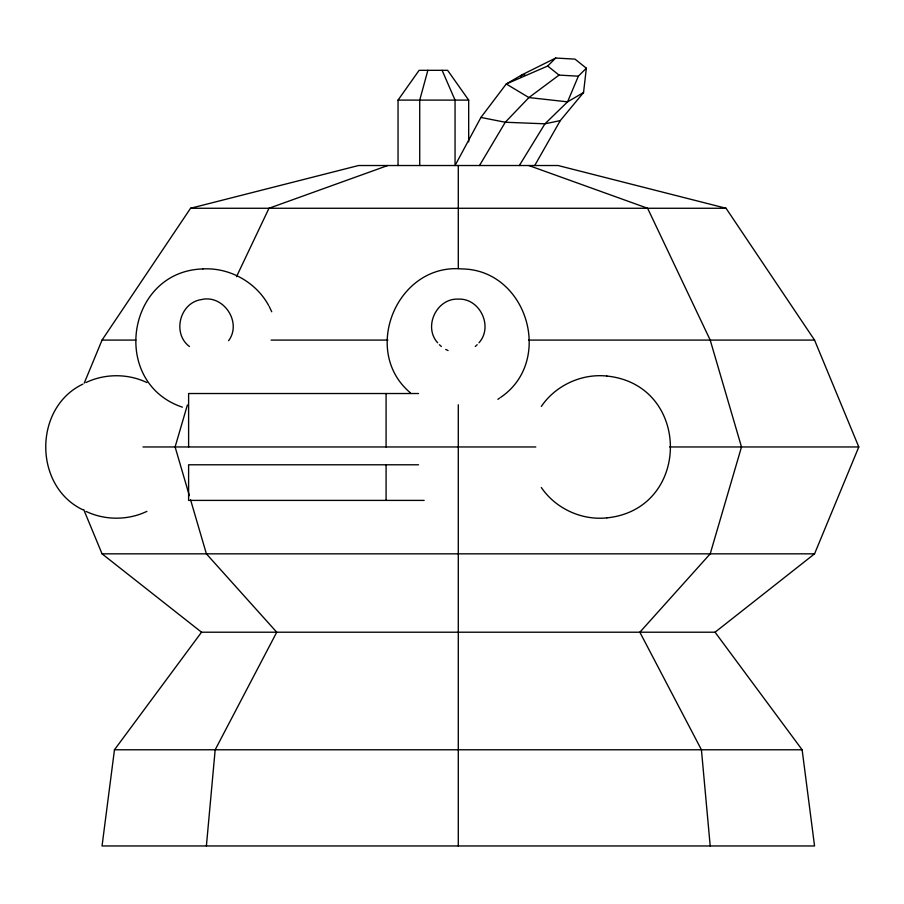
<?xml version="1.0" encoding="UTF-8"?>
<svg xmlns="http://www.w3.org/2000/svg" width="904" height="904" viewBox="0 0 904 904"><rect width="100%" height="100%" fill="white"/><g stroke="black" fill="none" stroke-linecap="round" stroke-linejoin="round"><path stroke-width="1.36" d="M206.394 845.963L215.175 749.778L276.737 632.212L206.394 553.836L190.552 499.731M534.716 165.522L560.277 120.605L583.543 92.547L586.346 68.195L575.012 59.122L555.689 58.037L522.229 74.682L506.251 83.982L480.917 117.452L455.051 165.522L455.051 100.107L442.112 70.32M201.535 632.212L114.469 749.778L102.05 845.963L814.549 845.963L802.13 749.778L715.064 632.212L201.535 632.212L102.05 553.836L83.699 509.528M427.863 70.32L419.727 100.107L419.727 165.522M187.377 405.026L175.105 446.96L189.365 495.663M84.241 383.104L102.05 340.085L190.563 208.27L358.549 165.522L558.05 165.522L726.036 208.27L814.549 340.085L858.8 446.96L814.549 553.836L715.064 632.212M586.346 68.195L578.357 76.185L567.565 101.847L544.954 123.814L519.337 165.522M236.486 276.714L268.985 208.27L387.759 165.522M479.504 165.522L505.279 122.243L528.919 97.564L559.034 75.1L578.357 76.185M228.61 340.684C242.306 322.321 223.378 294.003 201.174 299.631C179.715 302.806 172.009 333.576 189.444 346.492M520.693 77.01L522.229 74.682L524.987 74.998M541.327 406.427C555.553 385.409 581.656 373.363 606.878 376.053M398.042 165.522L398.042 100.107L419.117 70.32L447.616 70.32L468.679 100.107L468.679 141.86M478.95 342.786C493.527 326.717 479.967 298.049 458.294 299.122C436.632 298.049 423.072 326.717 437.649 342.786M583.543 92.547L567.565 101.847L528.919 97.564L506.251 83.982L547.7 66.026L555.689 58.037M475.255 346.492L477.188 344.729M500.748 397.319C554.48 360.696 526.817 269.505 461.786 268.929C397.025 263.143 360.56 351.17 410.45 392.878M497.889 399.331L499.788 397.986M82.863 384.132C33.392 407.602 33.392 486.318 82.863 509.799M85.982 382.55C104.954 373.476 127.939 373.476 146.911 382.55M146.911 511.37C127.939 520.455 104.954 520.455 85.982 511.37M560.277 120.605L544.954 123.814L505.279 122.243L480.917 117.452M606.878 517.868C691.56 509.302 691.56 384.629 606.878 376.053M202.903 268.929C126.334 271.166 109.779 382.799 182.382 407.173M606.878 517.868C581.656 520.568 555.553 508.523 541.327 487.505M202.914 268.929C229.424 267.369 256.013 282.116 268.657 305.484M398.042 100.107L468.679 100.107M190.563 208.27L726.036 208.27M102.05 340.085L135.882 340.085M271.121 340.085L387.929 340.085M528.67 340.085L814.549 340.085M418.529 393.522L188.608 393.522L188.608 446.96M142.979 446.96L535.789 446.96M669.638 446.96L858.8 446.96M418.529 464.78L188.608 464.78L188.608 500.398L424.168 500.398M102.05 553.836L814.549 553.836M114.469 749.778L802.13 749.778M528.829 165.522L647.614 208.27L710.205 340.085L741.495 446.96L710.205 553.836L639.862 632.212L701.425 749.778L710.205 845.963M445.706 349.407L448.079 350.526M547.7 66.026L559.034 75.1M439.412 344.729L441.344 346.492M269.222 306.501L271.742 311.756M458.294 165.522L458.294 268.567M458.294 404.777L458.294 845.963M386.087 393.522L386.087 446.96M386.087 464.78L386.087 500.398"/></g></svg>
